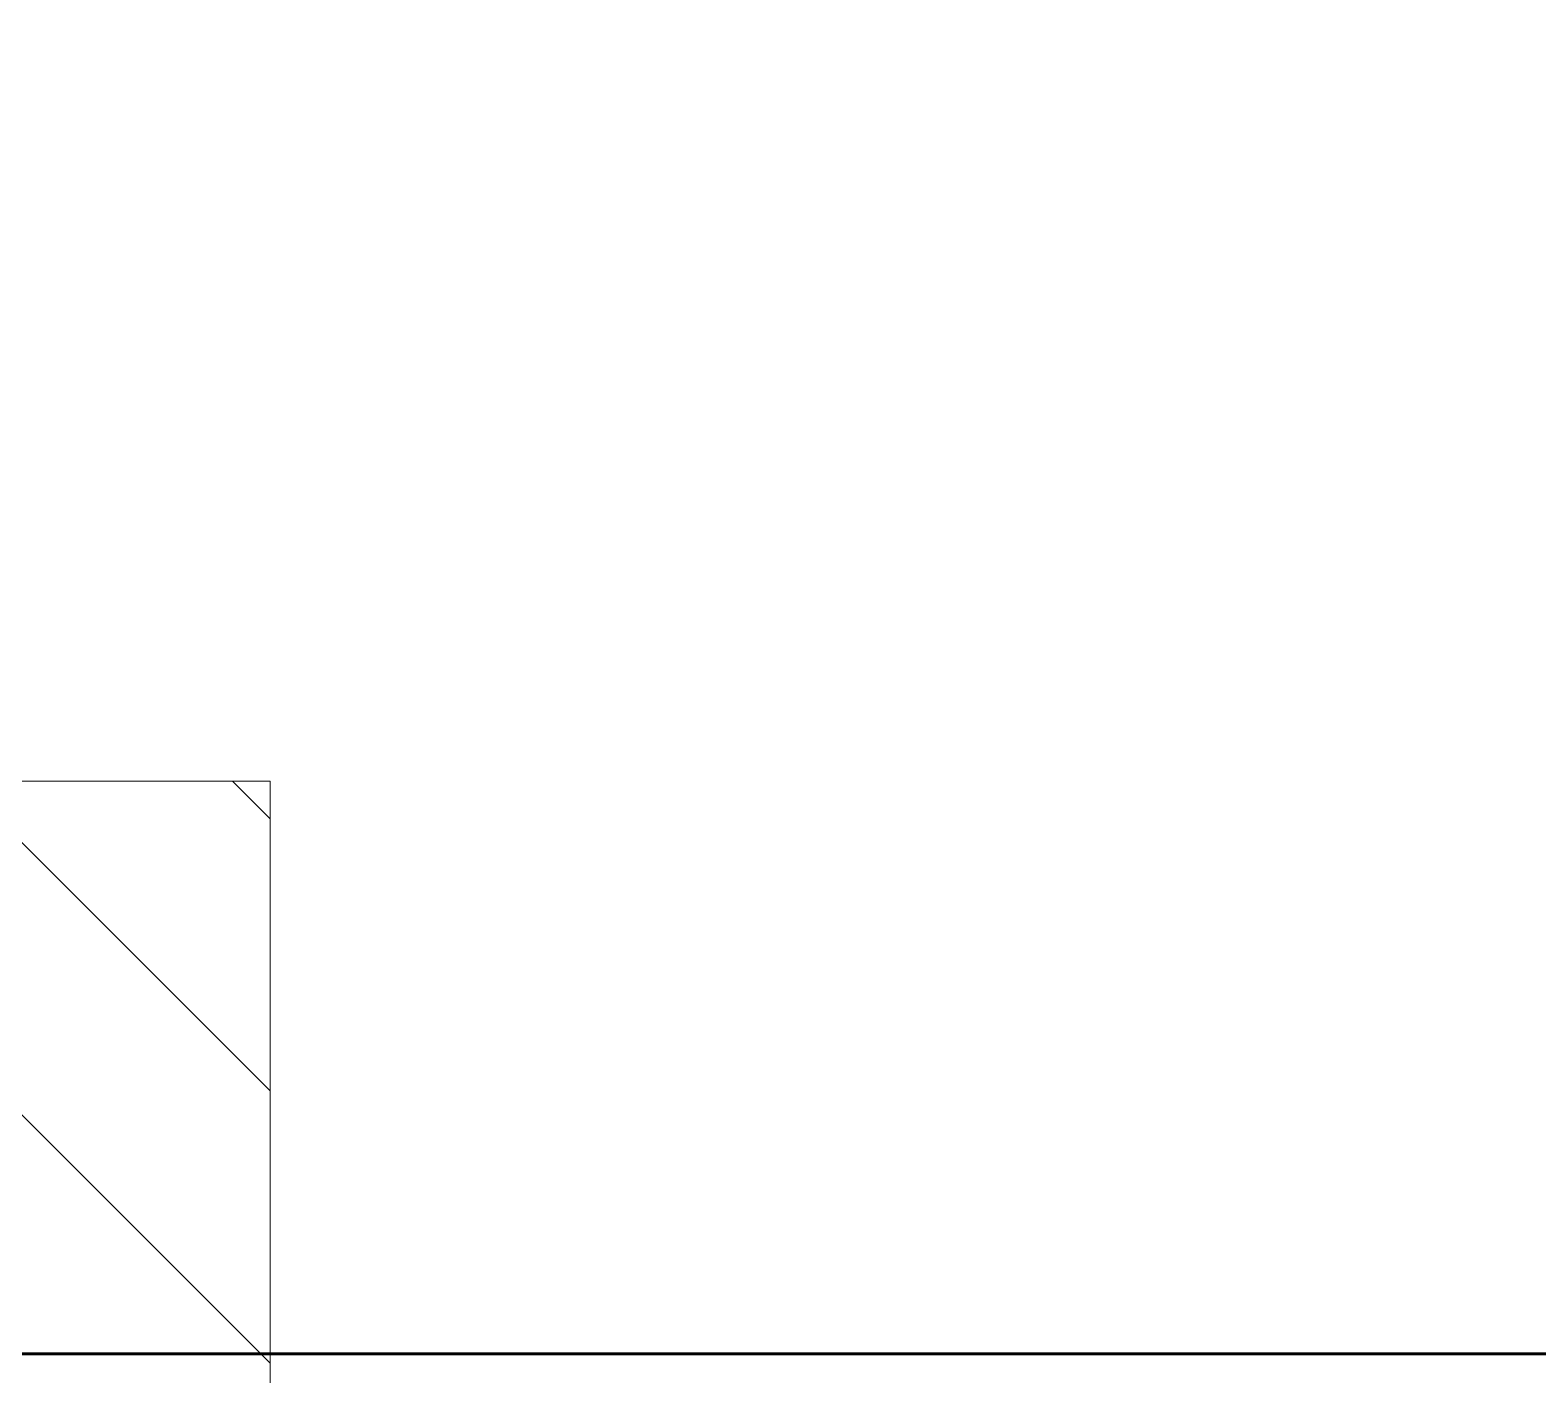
# Model space of a CAD drawing. Header units: millimetres. Extents: x -592259 to 288321, y -552984 to 293768.
# Drawn here: x 115777 to 116567, y -218392 to -217688 of the extents above; entities that cross this region are included whole.
import ezdxf

# ---------------------------------------------------------------- set-up
doc = ezdxf.new("R2010")
doc.units = ezdxf.units.MM
for name, color, linetype, lineweight in [('4.7) Штук. 5 вып 3.7Шт', 6, 'Continuous', 30), ('6.2) Шпаклевка 6 вып.', 3, 'Continuous', 60), ('A-FLOR-____-OTLN', 250, 'Continuous', 9), ('S-COLS-____-MCUT', 250, 'Continuous', 25), ('S-COLS-____-OTLN', 250, 'Continuous', 9)]:
    doc.layers.add(name, color=color, linetype=linetype, lineweight=lineweight)

msp = doc.modelspace()

# ---------------------------------------------------------------- hatches: boundary and pattern name
at = {"layer": 'S-COLS-____-OTLN', "lineweight": 5}
h = msp.add_hatch(dxfattribs=at)
h.set_pattern_fill('FP_19', color=256, style=0, pattern_type=2)
h.set_pattern_definition([(135, (28052.9, -258555.93), (-142.5612, -142.5612), []), (135, (28195.47, -258555.93), (-142.5612, -142.5612), [252.016, -50.403, 3.353, -47.05])])
h.paths.add_polyline_path([(115902.9057, -218780.928), (115902.9057, -218080.928), (115402.9057, -218080.928), (115402.9057, -218780.928)])

# ---------------------------------------------------------------- linework, layer by layer
at = {"layer": '4.7) Штук. 5 вып 3.7Шт'}
msp.add_lwpolyline([(106052.9057, -218380.9286), (136752.9057, -218380.9286), (136752.9057, -200230.928), (106052.9057, -200230.928)], close=True, dxfattribs=at)
at = {"layer": '6.2) Шпаклевка 6 вып.'}
msp.add_lwpolyline([(106052.9057, -218380.9286), (136752.9057, -218380.9286), (136752.9057, -200230.928), (106052.9057, -200230.928)], close=True, dxfattribs=at)
at = {"layer": 'A-FLOR-____-OTLN', "lineweight": 5}
msp.add_line((121202.9057, -218380.9056), (115902.9057, -218380.9056), dxfattribs=at)
at = {"layer": 'S-COLS-____-MCUT', "lineweight": 5}
for p, q in [((115902.9057, -218080.928), (115402.9057, -218080.928)), ((115902.9057, -218713.0113), (115902.9057, -218080.928))]:
    msp.add_line(p, q, dxfattribs=at)

doc.saveas('drawing.dxf')
